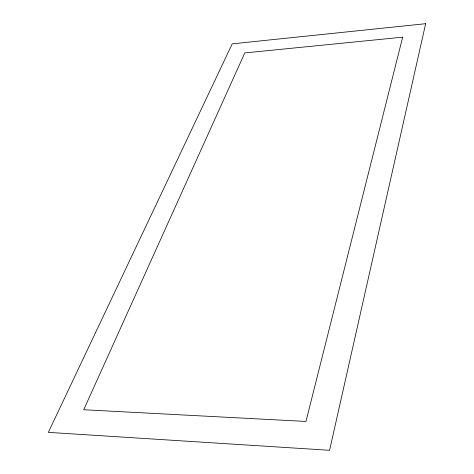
<?xml version="1.0" encoding="UTF-8"?>
<svg xmlns="http://www.w3.org/2000/svg" width="474" height="474" viewBox="0 0 474 474"><rect width="100%" height="100%" fill="white"/><g stroke="black" fill="none" stroke-linecap="round" stroke-linejoin="round"><path stroke-width="0.71" d="M425.658 23.7L329.584 450.3L48.342 432.365L232.224 43.845L425.658 23.7M402.669 37.168L305.967 421.445L83.708 409.743L244.785 52.922L402.669 37.168"/></g></svg>
